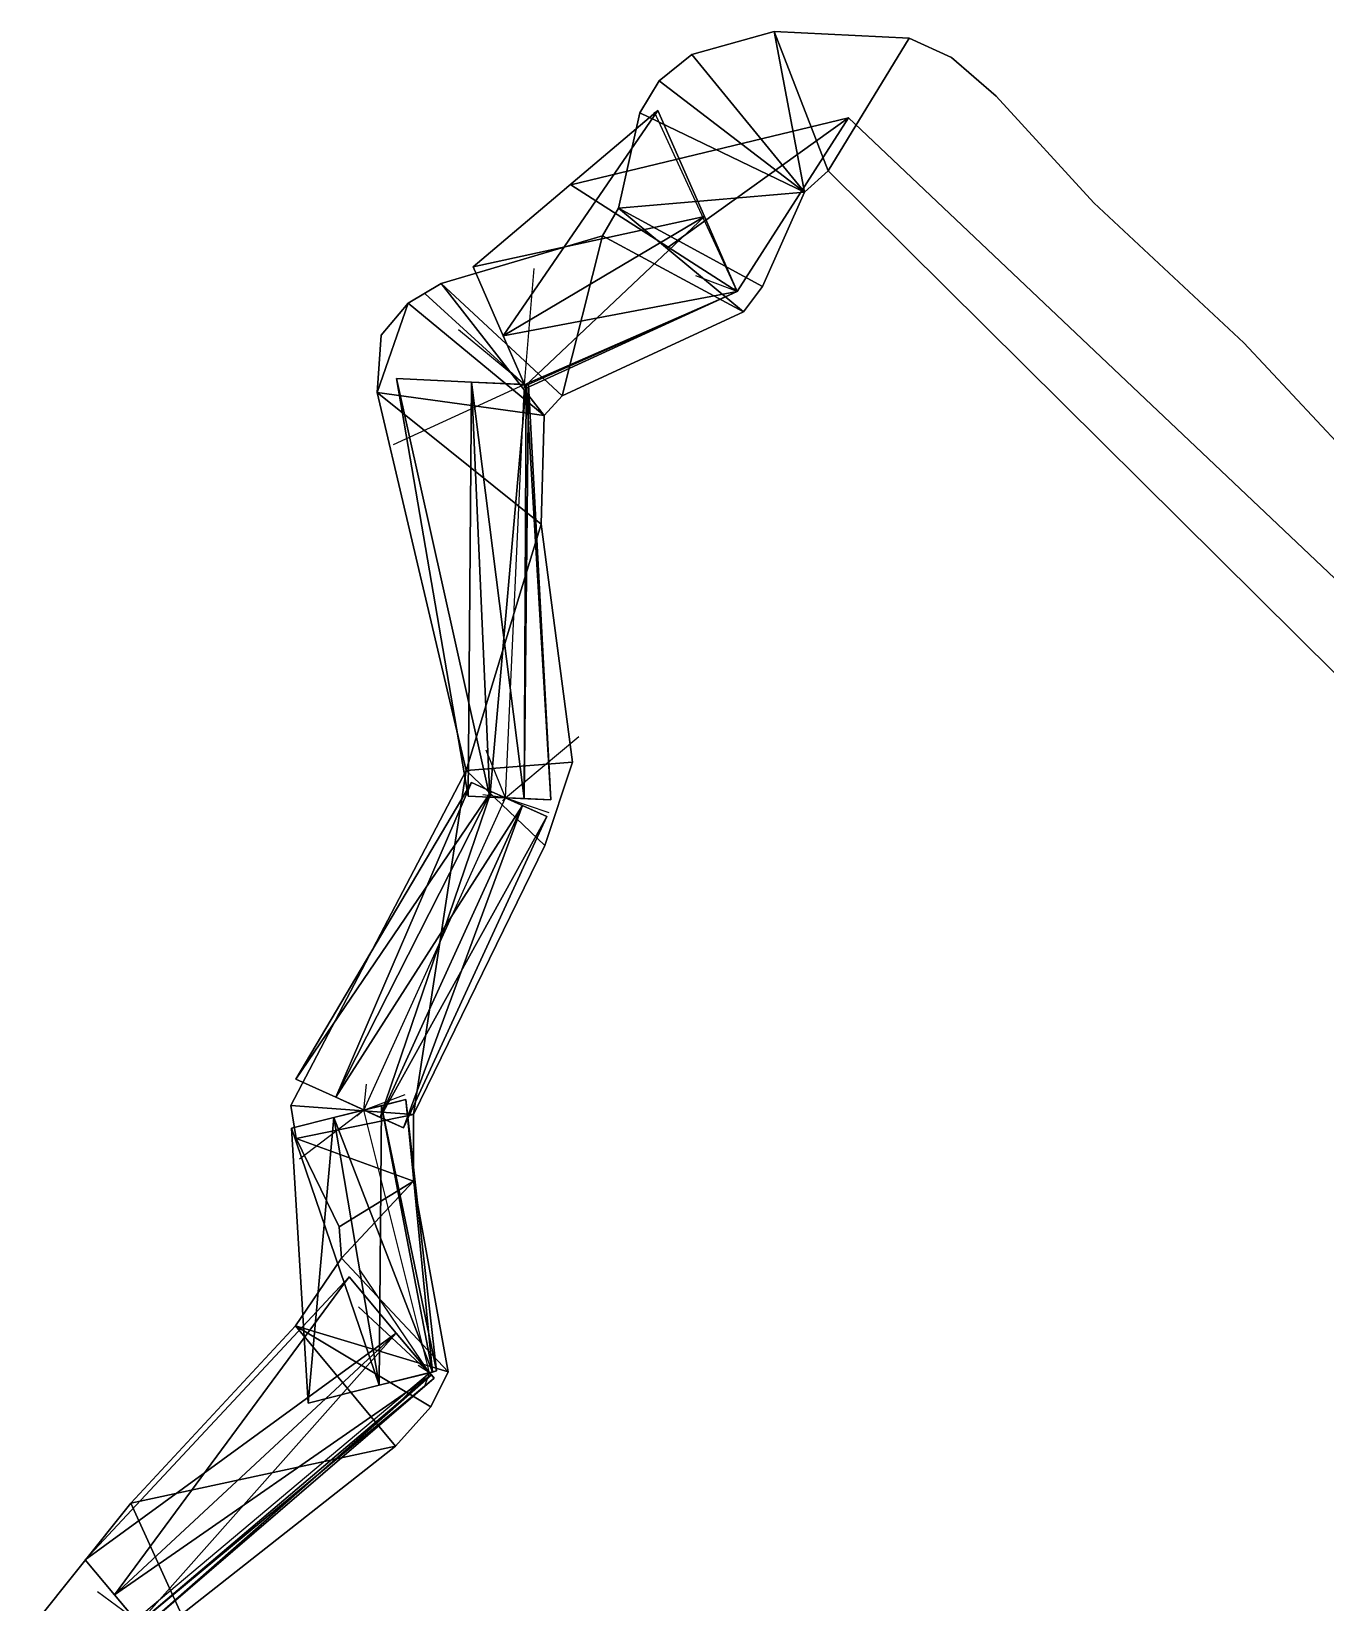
# Model space of a CAD drawing. Extents: x 271818 to 271947, y 5067178 to 5068401.
# Drawn here: x 271893.62 to 271917.21, y 5068244.87 to 5068273.5 of the extents above; entities that cross this region are included whole.
import ezdxf

# ---------------------------------------------------------------- set-up
doc = ezdxf.new("R2010")
doc.units = 0
doc.layers.add('CENTERLINE', color=4, linetype='CONTINUOUS')
doc.layers.add('WALLS', color=7, linetype='CONTINUOUS')

msp = doc.modelspace()

# ---------------------------------------------------------------- linework, layer by layer
at = {"layer": 'CENTERLINE'}
for p, q in [((271906.483, 5068268.765, 985.632), (271908.514, 5068271.931, 986.094)), ((271908.514, 5068271.931, 986.094), (271919.632, 5068261.396, 985.746)), ((271902.609, 5068267.069, 985.12), (271906.483, 5068268.765, 985.632)), ((271902.258, 5068259.537, 984.752), (271902.609, 5068267.069, 985.12)), ((271899.679, 5068253.845, 984.632), (271902.258, 5068259.537, 984.752)), ((271900.875, 5068249.057, 984.13), (271899.679, 5068253.845, 984.632)), ((271895.515, 5068244.555, 983.382), (271900.875, 5068249.057, 984.13))]:
    msp.add_line(p, q, dxfattribs=at)
at = {"layer": 'SPLAY_SHOTS'}
for p, q in [((271906.483, 5068268.765, 985.632), (271904.977, 5068272.036, 986.087)), ((271902.609, 5068267.069, 985.12), (271902.782, 5068269.183, 985.579)), ((271906.483, 5068268.765, 985.632), (271905.727, 5068269.051, 985.859)), ((271906.483, 5068268.765, 985.632), (271906.424, 5068268.82, 986.368)), ((271902.609, 5068267.069, 985.12), (271900.794, 5068268.72, 985.852)), ((271902.609, 5068267.069, 985.12), (271901.404, 5068268.065, 985.616)), ((271902.609, 5068267.069, 985.12), (271900.214, 5068265.971, 985.709)), ((271902.258, 5068259.537, 984.752), (271903.595, 5068260.656, 984.889)), ((271902.258, 5068259.537, 984.752), (271901.905, 5068260.404, 978.704)), ((271902.258, 5068259.537, 984.752), (271901.849, 5068259.591, 983.963)), ((271902.258, 5068259.537, 984.752), (271902.208, 5068259.482, 985.779)), ((271902.258, 5068259.537, 984.752), (271903.049, 5068259.268, 985.057)), ((271899.679, 5068253.845, 984.632), (271899.727, 5068254.319, 983.663)), ((271899.679, 5068253.845, 984.632), (271900.43, 5068254.126, 978.998)), ((271899.679, 5068253.845, 984.632), (271898.502, 5068252.95, 984.706)), ((271899.679, 5068253.845, 984.632), (271899.552, 5068253.733, 985.362)), ((271900.875, 5068249.057, 984.13), (271899.59, 5068250.954, 984.969)), ((271900.875, 5068249.057, 984.13), (271899.579, 5068250.261, 984.795)), ((271900.875, 5068249.057, 984.13), (271900.153, 5068248.349, 975.771)), ((271900.875, 5068249.057, 984.13), (271900.666, 5068249.191, 980.489)), ((271900.875, 5068249.057, 984.13), (271900.784, 5068248.815, 986.124)), ((271895.515, 5068244.555, 983.382), (271894.822, 5068245.062, 983.52))]:
    msp.add_line(p, q, dxfattribs=at)
at = {"layer": 'WALLS'}
for points in [[(271907.156, 5068273.505, 986.057), (271907.156, 5068273.505, 985.019), (271905.656, 5068273.086, 986.035)], [(271905.656, 5068273.086, 986.035), (271907.156, 5068273.505, 985.019), (271905.656, 5068273.086, 984.848)], [(271907.156, 5068273.505, 985.019), (271905.656, 5068273.086, 984.848), (271907.71, 5068270.578, 985.67)], [(271907.71, 5068270.578, 986.176), (271905.656, 5068273.086, 986.035), (271907.156, 5068273.505, 986.057)], [(271909.621, 5068273.383, 986.059), (271909.621, 5068273.383, 985.018), (271907.156, 5068273.505, 986.057)], [(271907.156, 5068273.505, 986.057), (271909.621, 5068273.383, 985.018), (271907.156, 5068273.505, 985.019)], [(271908.143, 5068270.964, 985.799), (271907.156, 5068273.505, 985.019), (271907.71, 5068270.578, 985.67)], [(271907.71, 5068270.578, 986.176), (271907.156, 5068273.505, 986.057), (271908.143, 5068270.964, 986.102)], [(271909.621, 5068273.383, 985.018), (271907.156, 5068273.505, 985.019), (271908.143, 5068270.964, 985.799)], [(271908.143, 5068270.964, 986.102), (271907.156, 5068273.505, 986.057), (271909.621, 5068273.383, 986.059)], [(271909.621, 5068273.383, 985.859), (271909.621, 5068273.383, 984.279), (271908.143, 5068270.964, 986.021)], [(271908.143, 5068270.964, 986.021), (271909.621, 5068273.383, 984.279), (271908.143, 5068270.964, 985.812)], [(271908.143, 5068270.964, 986.102), (271908.143, 5068270.964, 985.799), (271909.621, 5068273.383, 986.059)], [(271909.621, 5068273.383, 986.059), (271908.143, 5068270.964, 985.799), (271909.621, 5068273.383, 985.018)], [(271910.389, 5068273.029, 985.759), (271910.389, 5068273.029, 984.163), (271909.621, 5068273.383, 985.859)], [(271909.621, 5068273.383, 985.859), (271910.389, 5068273.029, 984.163), (271909.621, 5068273.383, 984.279)], [(271905.656, 5068273.086, 986.035), (271905.656, 5068273.086, 984.848), (271905.064, 5068272.602, 986.033)], [(271905.064, 5068272.602, 986.033), (271905.656, 5068273.086, 984.848), (271905.064, 5068272.602, 984.932)], [(271905.656, 5068273.086, 984.848), (271905.064, 5068272.602, 984.932), (271907.71, 5068270.578, 985.67)], [(271907.71, 5068270.578, 986.176), (271905.064, 5068272.602, 986.033), (271905.656, 5068273.086, 986.035)], [(271911.206, 5068272.322, 985.585), (271911.206, 5068272.322, 984.07), (271910.389, 5068273.029, 985.759)], [(271910.389, 5068273.029, 985.759), (271911.206, 5068272.322, 984.07), (271910.389, 5068273.029, 984.163)], [(271905.064, 5068272.602, 986.033), (271905.064, 5068272.602, 984.932), (271904.711, 5068272.022, 986.214)], [(271904.711, 5068272.022, 986.214), (271905.064, 5068272.602, 984.932), (271904.711, 5068272.022, 984.968)], [(271905.064, 5068272.602, 984.932), (271904.711, 5068272.022, 984.968), (271907.71, 5068270.578, 985.67)], [(271907.71, 5068270.578, 986.176), (271904.711, 5068272.022, 986.214), (271905.064, 5068272.602, 986.033)], [(271912.982, 5068270.382, 984.983), (271912.982, 5068270.382, 983.769), (271911.206, 5068272.322, 985.585)], [(271911.206, 5068272.322, 985.585), (271912.982, 5068270.382, 983.769), (271911.206, 5068272.322, 984.07)], [(271901.671, 5068269.213, 985.423), (271905.886, 5068270.131, 986.362), (271905.04, 5068272.063, 985.935)], [(271901.671, 5068269.213, 985.423), (271905.04, 5068272.063, 985.935), (271901.671, 5068269.213, 985.12)], [(271901.671, 5068269.213, 985.12), (271905.04, 5068272.063, 985.935), (271905.04, 5068272.063, 985.632)], [(271901.671, 5068269.213, 985.12), (271905.04, 5068272.063, 985.632), (271902.22, 5068267.957, 985.12)], [(271902.22, 5068267.957, 985.12), (271905.04, 5068272.063, 985.632), (271905.886, 5068270.131, 985.632)], [(271905.228, 5068269.57, 986.362), (271908.514, 5068271.931, 986.094), (271903.453, 5068270.708, 985.935)], [(271903.453, 5068270.708, 985.935), (271908.514, 5068271.931, 986.094), (271908.514, 5068271.931, 986.094)], [(271903.453, 5068270.708, 985.935), (271908.514, 5068271.931, 986.094), (271903.453, 5068270.708, 985.632)], [(271903.453, 5068270.708, 985.632), (271908.514, 5068271.931, 986.094), (271908.514, 5068271.931, 986.094)], [(271903.453, 5068270.708, 985.632), (271908.514, 5068271.931, 986.094), (271905.228, 5068269.57, 985.632)], [(271904.711, 5068272.022, 986.214), (271904.711, 5068272.022, 984.968), (271904.32, 5068270.285, 986.081)], [(271904.32, 5068270.285, 986.081), (271904.711, 5068272.022, 984.968), (271904.32, 5068270.285, 984.961)], [(271904.711, 5068272.022, 984.968), (271904.32, 5068270.285, 984.961), (271907.71, 5068270.578, 985.67)], [(271907.71, 5068270.578, 986.176), (271904.32, 5068270.285, 986.081), (271904.711, 5068272.022, 986.214)], [(271905.886, 5068270.131, 985.632), (271905.04, 5068272.063, 985.935), (271905.886, 5068270.131, 986.362)], [(271905.886, 5068270.131, 985.632), (271905.04, 5068272.063, 985.632), (271905.04, 5068272.063, 985.935)], [(271905.228, 5068269.57, 985.632), (271908.514, 5068271.931, 986.094), (271906.483, 5068268.765, 985.632)], [(271906.483, 5068268.765, 986.362), (271908.514, 5068271.931, 986.094), (271905.228, 5068269.57, 986.362)], [(271905.228, 5068269.57, 986.362), (271908.514, 5068271.931, 986.094), (271908.514, 5068271.931, 986.094)], [(271905.228, 5068269.57, 985.632), (271908.514, 5068271.931, 986.094), (271908.514, 5068271.931, 986.094)], [(271906.483, 5068268.765, 985.632), (271908.514, 5068271.931, 986.094), (271908.514, 5068271.931, 986.094)], [(271906.483, 5068268.765, 985.632), (271908.514, 5068271.931, 986.094), (271906.483, 5068268.765, 985.632)], [(271906.483, 5068268.765, 985.632), (271908.514, 5068271.931, 986.094), (271908.514, 5068271.931, 986.094)], [(271906.483, 5068268.765, 985.632), (271908.514, 5068271.931, 986.094), (271906.483, 5068268.765, 985.935)], [(271906.483, 5068268.765, 985.935), (271908.514, 5068271.931, 986.094), (271908.514, 5068271.931, 986.094)], [(271906.483, 5068268.765, 985.935), (271908.514, 5068271.931, 986.094), (271906.483, 5068268.765, 986.362)], [(271906.483, 5068268.765, 986.362), (271908.514, 5068271.931, 986.094), (271908.514, 5068271.931, 986.094)], [(271908.514, 5068271.931, 986.094), (271908.514, 5068271.931, 986.094), (271908.514, 5068271.931, 986.094)], [(271908.514, 5068271.931, 986.094), (271908.514, 5068271.931, 986.094), (271908.514, 5068271.931, 986.094)], [(271908.514, 5068271.931, 986.094), (271908.514, 5068271.931, 986.094), (271908.514, 5068271.931, 986.094)], [(271908.514, 5068271.931, 986.094), (271908.514, 5068271.931, 986.094), (271908.514, 5068271.931, 986.094)], [(271908.514, 5068271.931, 986.094), (271908.514, 5068271.931, 986.094), (271908.514, 5068271.931, 986.094)], [(271908.514, 5068271.931, 986.094), (271908.514, 5068271.931, 986.094), (271908.514, 5068271.931, 986.094)], [(271907.71, 5068270.578, 986.176), (271907.71, 5068270.578, 985.67), (271908.143, 5068270.964, 986.102)], [(271908.143, 5068270.964, 986.102), (271907.71, 5068270.578, 985.67), (271908.143, 5068270.964, 985.799)], [(271908.143, 5068270.964, 986.021), (271908.143, 5068270.964, 985.812), (271918.829, 5068260.369, 987.087)], [(271918.829, 5068260.369, 987.087), (271908.143, 5068270.964, 985.812), (271918.829, 5068260.369, 984.601)], [(271905.228, 5068269.57, 985.632), (271905.228, 5068269.57, 986.362), (271903.453, 5068270.708, 985.935)], [(271905.228, 5068269.57, 985.632), (271903.453, 5068270.708, 985.935), (271903.453, 5068270.708, 985.632)], [(271904.32, 5068270.285, 984.961), (271906.946, 5068268.856, 985.597), (271907.71, 5068270.578, 985.67)], [(271907.71, 5068270.578, 986.176), (271906.946, 5068268.856, 986.403), (271904.32, 5068270.285, 986.081)], [(271906.946, 5068268.856, 986.403), (271906.946, 5068268.856, 985.597), (271907.71, 5068270.578, 986.176)], [(271907.71, 5068270.578, 986.176), (271906.946, 5068268.856, 985.597), (271907.71, 5068270.578, 985.67)], [(271904.32, 5068270.285, 986.081), (271904.32, 5068270.285, 984.961), (271904.028, 5068269.777, 986.053)], [(271904.028, 5068269.777, 986.053), (271904.32, 5068270.285, 984.961), (271904.028, 5068269.777, 984.904)], [(271904.32, 5068270.285, 984.961), (271904.028, 5068269.777, 984.904), (271906.599, 5068268.394, 985.604)], [(271906.599, 5068268.394, 986.402), (271904.028, 5068269.777, 986.053), (271904.32, 5068270.285, 986.081)], [(271904.32, 5068270.285, 984.961), (271906.599, 5068268.394, 985.604), (271906.946, 5068268.856, 985.597)], [(271906.946, 5068268.856, 986.403), (271906.599, 5068268.394, 986.402), (271904.32, 5068270.285, 986.081)], [(271915.717, 5068267.826, 984.893), (271915.717, 5068267.826, 982.968), (271912.982, 5068270.382, 984.983)], [(271912.982, 5068270.382, 984.983), (271915.717, 5068267.826, 982.968), (271912.982, 5068270.382, 983.769)], [(271902.22, 5068267.957, 985.85), (271905.886, 5068270.131, 986.362), (271901.671, 5068269.213, 985.423)], [(271902.22, 5068267.957, 985.12), (271905.886, 5068270.131, 985.632), (271902.621, 5068267.043, 985.12)], [(271902.22, 5068267.957, 985.85), (271906.483, 5068268.765, 986.362), (271905.886, 5068270.131, 986.362)], [(271902.621, 5068267.043, 985.12), (271905.886, 5068270.131, 985.632), (271906.483, 5068268.765, 985.632)], [(271905.886, 5068270.131, 985.632), (271906.483, 5068268.765, 985.632), (271906.483, 5068268.765, 985.632)], [(271905.886, 5068270.131, 985.632), (271906.483, 5068268.765, 985.935), (271906.483, 5068268.765, 985.632)], [(271905.886, 5068270.131, 985.632), (271906.483, 5068268.765, 986.362), (271906.483, 5068268.765, 985.935)], [(271905.886, 5068270.131, 985.632), (271905.886, 5068270.131, 986.362), (271906.483, 5068268.765, 986.362)], [(271904.028, 5068269.777, 986.053), (271904.028, 5068269.777, 984.904), (271901.089, 5068268.912, 986.202)], [(271901.089, 5068268.912, 986.202), (271904.028, 5068269.777, 984.904), (271901.089, 5068268.912, 984.474)], [(271901.089, 5068268.912, 984.474), (271903.293, 5068266.86, 985.023), (271904.028, 5068269.777, 984.904)], [(271904.028, 5068269.777, 986.053), (271903.293, 5068266.86, 985.91), (271901.089, 5068268.912, 986.202)], [(271904.028, 5068269.777, 984.904), (271903.293, 5068266.86, 985.023), (271906.599, 5068268.394, 985.604)], [(271906.599, 5068268.394, 986.402), (271903.293, 5068266.86, 985.91), (271904.028, 5068269.777, 986.053)], [(271905.228, 5068269.57, 985.632), (271906.483, 5068268.765, 985.632), (271906.483, 5068268.765, 985.632)], [(271905.228, 5068269.57, 985.632), (271906.483, 5068268.765, 985.632), (271906.483, 5068268.765, 985.935)], [(271905.228, 5068269.57, 985.632), (271906.483, 5068268.765, 985.935), (271906.483, 5068268.765, 986.362)], [(271905.228, 5068269.57, 985.632), (271906.483, 5068268.765, 986.362), (271905.228, 5068269.57, 986.362)], [(271902.22, 5068267.957, 985.12), (271902.22, 5068267.957, 985.85), (271901.671, 5068269.213, 985.423)], [(271902.22, 5068267.957, 985.12), (271901.671, 5068269.213, 985.423), (271901.671, 5068269.213, 985.12)], [(271901.089, 5068268.912, 986.202), (271901.089, 5068268.912, 984.474), (271900.486, 5068268.551, 986.149)], [(271900.486, 5068268.551, 986.149), (271901.089, 5068268.912, 984.474), (271900.486, 5068268.551, 984.309)], [(271901.089, 5068268.912, 984.474), (271900.486, 5068268.551, 984.309), (271902.965, 5068266.505, 985.023)], [(271902.965, 5068266.505, 985.875), (271900.486, 5068268.551, 986.149), (271901.089, 5068268.912, 986.202)], [(271901.089, 5068268.912, 984.474), (271902.965, 5068266.505, 985.023), (271903.293, 5068266.86, 985.023)], [(271903.293, 5068266.86, 985.91), (271902.965, 5068266.505, 985.875), (271901.089, 5068268.912, 986.202)], [(271902.621, 5068267.043, 985.85), (271906.483, 5068268.765, 986.362), (271902.22, 5068267.957, 985.85)], [(271902.621, 5068267.043, 985.12), (271906.483, 5068268.765, 985.632), (271902.637, 5068267.005, 985.12)], [(271902.637, 5068267.005, 985.423), (271906.483, 5068268.765, 985.935), (271902.621, 5068267.043, 985.85)], [(271902.621, 5068267.043, 985.85), (271906.483, 5068268.765, 985.935), (271906.483, 5068268.765, 986.362)], [(271902.637, 5068267.005, 985.12), (271906.483, 5068268.765, 985.632), (271906.483, 5068268.765, 985.632)], [(271902.637, 5068267.005, 985.12), (271906.483, 5068268.765, 985.632), (271902.637, 5068267.005, 985.423)], [(271902.637, 5068267.005, 985.423), (271906.483, 5068268.765, 985.632), (271906.483, 5068268.765, 985.935)], [(271906.599, 5068268.394, 986.402), (271906.599, 5068268.394, 985.604), (271906.946, 5068268.856, 986.403)], [(271906.946, 5068268.856, 986.403), (271906.599, 5068268.394, 985.604), (271906.946, 5068268.856, 985.597)], [(271902.965, 5068266.505, 985.023), (271900.486, 5068268.551, 984.309), (271899.921, 5068266.925, 983.98)], [(271899.921, 5068266.925, 985.904), (271900.486, 5068268.551, 986.149), (271902.965, 5068266.505, 985.875)], [(271900.486, 5068268.551, 984.309), (271899.992, 5068267.971, 984.117), (271899.921, 5068266.925, 983.98)], [(271899.921, 5068266.925, 985.904), (271899.992, 5068267.971, 985.93), (271900.486, 5068268.551, 986.149)], [(271900.486, 5068268.551, 986.149), (271900.486, 5068268.551, 984.309), (271899.992, 5068267.971, 985.93)], [(271899.992, 5068267.971, 985.93), (271900.486, 5068268.551, 984.309), (271899.992, 5068267.971, 984.117)], [(271903.293, 5068266.86, 985.91), (271903.293, 5068266.86, 985.023), (271906.599, 5068268.394, 986.402)], [(271906.599, 5068268.394, 986.402), (271903.293, 5068266.86, 985.023), (271906.599, 5068268.394, 985.604)], [(271899.992, 5068267.971, 985.93), (271899.992, 5068267.971, 984.117), (271899.921, 5068266.925, 985.904)], [(271899.921, 5068266.925, 985.904), (271899.992, 5068267.971, 984.117), (271899.921, 5068266.925, 983.98)], [(271902.22, 5068267.957, 985.12), (271902.621, 5068267.043, 985.12), (271902.637, 5068267.005, 985.12)], [(271902.22, 5068267.957, 985.12), (271902.637, 5068267.005, 985.12), (271902.637, 5068267.005, 985.423)], [(271902.22, 5068267.957, 985.12), (271902.637, 5068267.005, 985.423), (271902.621, 5068267.043, 985.85)], [(271902.22, 5068267.957, 985.12), (271902.621, 5068267.043, 985.85), (271902.22, 5068267.957, 985.85)], [(271920.154, 5068263.091, 986.385), (271920.154, 5068263.091, 983.503), (271915.717, 5068267.826, 984.893)], [(271915.717, 5068267.826, 984.893), (271920.154, 5068263.091, 983.503), (271915.717, 5068267.826, 982.968)], [(271901.578, 5068259.568, 985.178), (271901.641, 5068267.115, 985.85), (271900.271, 5068267.178, 985.423)], [(271901.578, 5068259.568, 985.178), (271900.271, 5068267.178, 985.423), (271901.578, 5068259.568, 982.246)], [(271901.578, 5068259.568, 982.246), (271900.271, 5068267.178, 985.423), (271900.271, 5068267.178, 985.12)], [(271901.578, 5068259.568, 982.246), (271900.271, 5068267.178, 985.12), (271901.976, 5068259.55, 978.702)], [(271901.976, 5068259.55, 978.702), (271900.271, 5068267.178, 985.12), (271901.641, 5068267.115, 985.12)], [(271901.641, 5068267.115, 985.12), (271900.271, 5068267.178, 985.423), (271901.641, 5068267.115, 985.85)], [(271901.641, 5068267.115, 985.12), (271900.271, 5068267.178, 985.12), (271900.271, 5068267.178, 985.423)], [(271901.976, 5068259.55, 985.782), (271901.641, 5068267.115, 985.85), (271901.578, 5068259.568, 985.178)], [(271901.976, 5068259.55, 978.702), (271901.641, 5068267.115, 985.12), (271902.601, 5068259.521, 978.702)], [(271902.601, 5068259.521, 978.702), (271901.641, 5068267.115, 985.12), (271902.638, 5068267.068, 985.12)], [(271901.976, 5068259.55, 985.782), (271902.638, 5068267.068, 985.85), (271901.641, 5068267.115, 985.85)], [(271901.641, 5068267.115, 985.12), (271902.679, 5068267.066, 985.12), (271902.638, 5068267.068, 985.12)], [(271901.641, 5068267.115, 985.12), (271902.679, 5068267.066, 985.423), (271902.679, 5068267.066, 985.12)], [(271901.641, 5068267.115, 985.12), (271902.638, 5068267.068, 985.85), (271902.679, 5068267.066, 985.423)], [(271901.641, 5068267.115, 985.12), (271901.641, 5068267.115, 985.85), (271902.638, 5068267.068, 985.85)], [(271902.601, 5068259.521, 985.782), (271902.638, 5068267.068, 985.85), (271901.976, 5068259.55, 985.782)], [(271902.601, 5068259.521, 978.702), (271902.638, 5068267.068, 985.12), (271903.087, 5068259.498, 982.246)], [(271902.601, 5068259.521, 985.782), (271902.679, 5068267.066, 985.423), (271902.638, 5068267.068, 985.85)], [(271903.087, 5068259.498, 985.178), (271902.679, 5068267.066, 985.423), (271902.601, 5068259.521, 985.782)], [(271903.087, 5068259.498, 982.246), (271902.638, 5068267.068, 985.12), (271902.679, 5068267.066, 985.12)], [(271903.087, 5068259.498, 982.246), (271902.679, 5068267.066, 985.12), (271903.087, 5068259.498, 985.178)], [(271903.087, 5068259.498, 985.178), (271902.679, 5068267.066, 985.12), (271902.679, 5068267.066, 985.423)], [(271899.921, 5068266.925, 985.904), (271899.921, 5068266.925, 983.98), (271901.544, 5068260.037, 985.762)], [(271901.544, 5068260.037, 985.762), (271899.921, 5068266.925, 983.98), (271901.544, 5068260.037, 977.435)], [(271899.921, 5068266.925, 983.98), (271901.544, 5068260.037, 977.435), (271902.912, 5068264.526, 983.433)], [(271902.912, 5068264.526, 985.816), (271901.544, 5068260.037, 985.762), (271899.921, 5068266.925, 985.904)], [(271899.921, 5068266.925, 983.98), (271902.912, 5068264.526, 983.433), (271902.965, 5068266.505, 985.023)], [(271902.965, 5068266.505, 985.875), (271902.912, 5068264.526, 985.816), (271899.921, 5068266.925, 985.904)], [(271902.965, 5068266.505, 985.875), (271902.965, 5068266.505, 985.023), (271903.293, 5068266.86, 985.91)], [(271903.293, 5068266.86, 985.91), (271902.965, 5068266.505, 985.023), (271903.293, 5068266.86, 985.023)], [(271902.912, 5068264.526, 985.816), (271902.912, 5068264.526, 983.433), (271902.965, 5068266.505, 985.875)], [(271902.965, 5068266.505, 985.875), (271902.912, 5068264.526, 983.433), (271902.965, 5068266.505, 985.023)], [(271902.912, 5068264.526, 983.433), (271901.544, 5068260.037, 977.435), (271903.483, 5068260.187, 978.912)], [(271903.483, 5068260.187, 985.744), (271901.544, 5068260.037, 985.762), (271902.912, 5068264.526, 985.816)], [(271903.483, 5068260.187, 985.744), (271903.483, 5068260.187, 978.912), (271902.912, 5068264.526, 985.816)], [(271902.912, 5068264.526, 985.816), (271903.483, 5068260.187, 978.912), (271902.912, 5068264.526, 983.433)], [(271901.544, 5068260.037, 977.435), (271902.979, 5068258.668, 978.615), (271903.483, 5068260.187, 978.912)], [(271903.483, 5068260.187, 985.744), (271902.979, 5068258.668, 985.745), (271901.544, 5068260.037, 985.762)], [(271902.979, 5068258.668, 985.745), (271902.979, 5068258.668, 978.615), (271903.483, 5068260.187, 985.744)], [(271903.483, 5068260.187, 985.744), (271902.979, 5068258.668, 978.615), (271903.483, 5068260.187, 978.912)], [(271901.544, 5068260.037, 985.762), (271901.544, 5068260.037, 977.435), (271898.344, 5068253.928, 985.362)], [(271898.344, 5068253.928, 985.362), (271901.544, 5068260.037, 977.435), (271898.344, 5068253.928, 978.42)], [(271898.344, 5068253.928, 978.42), (271900.586, 5068253.763, 977.192), (271901.544, 5068260.037, 977.435)], [(271901.544, 5068260.037, 985.762), (271900.586, 5068253.763, 985.373), (271898.344, 5068253.928, 985.362)], [(271901.544, 5068260.037, 977.435), (271900.586, 5068253.763, 977.192), (271902.979, 5068258.668, 978.615)], [(271902.979, 5068258.668, 985.745), (271900.586, 5068253.763, 985.373), (271901.544, 5068260.037, 985.762)], [(271898.44, 5068254.406, 984.934), (271902.001, 5068259.653, 985.782), (271901.638, 5068259.817, 985.178)], [(271898.44, 5068254.406, 984.934), (271901.638, 5068259.817, 985.178), (271898.44, 5068254.406, 982.3)], [(271898.44, 5068254.406, 982.3), (271901.638, 5068259.817, 985.178), (271901.638, 5068259.817, 982.246)], [(271898.44, 5068254.406, 982.3), (271901.638, 5068259.817, 982.246), (271899.166, 5068254.077, 979.002)], [(271899.166, 5068254.077, 985.362), (271902.001, 5068259.653, 985.782), (271898.44, 5068254.406, 984.934)], [(271899.166, 5068254.077, 979.002), (271901.638, 5068259.817, 982.246), (271902.001, 5068259.653, 978.702)], [(271899.166, 5068254.077, 979.002), (271902.001, 5068259.653, 978.702), (271899.977, 5068253.71, 979.002)], [(271899.166, 5068254.077, 985.362), (271902.571, 5068259.395, 985.782), (271902.001, 5068259.653, 985.782)], [(271899.977, 5068253.71, 979.002), (271902.001, 5068259.653, 978.702), (271902.571, 5068259.395, 978.702)], [(271902.001, 5068259.653, 978.702), (271901.638, 5068259.817, 985.178), (271902.001, 5068259.653, 985.782)], [(271902.001, 5068259.653, 978.702), (271901.638, 5068259.817, 982.246), (271901.638, 5068259.817, 985.178)], [(271902.001, 5068259.653, 978.702), (271903.014, 5068259.194, 982.246), (271902.571, 5068259.395, 978.702)], [(271902.001, 5068259.653, 978.702), (271903.014, 5068259.194, 985.178), (271903.014, 5068259.194, 982.246)], [(271902.001, 5068259.653, 978.702), (271902.571, 5068259.395, 985.782), (271903.014, 5068259.194, 985.178)], [(271902.001, 5068259.653, 978.702), (271902.001, 5068259.653, 985.782), (271902.571, 5068259.395, 985.782)], [(271899.977, 5068253.71, 985.362), (271902.571, 5068259.395, 985.782), (271899.166, 5068254.077, 985.362)], [(271899.977, 5068253.71, 979.002), (271902.571, 5068259.395, 978.702), (271900.399, 5068253.519, 982.3)], [(271899.977, 5068253.71, 985.362), (271903.014, 5068259.194, 985.178), (271902.571, 5068259.395, 985.782)], [(271900.399, 5068253.519, 982.3), (271902.571, 5068259.395, 978.702), (271903.014, 5068259.194, 982.246)], [(271901.976, 5068259.55, 978.702), (271901.976, 5068259.55, 985.782), (271901.578, 5068259.568, 985.178)], [(271901.976, 5068259.55, 978.702), (271901.578, 5068259.568, 985.178), (271901.578, 5068259.568, 982.246)], [(271901.976, 5068259.55, 978.702), (271902.601, 5068259.521, 978.702), (271903.087, 5068259.498, 982.246)], [(271901.976, 5068259.55, 978.702), (271903.087, 5068259.498, 982.246), (271903.087, 5068259.498, 985.178)], [(271901.976, 5068259.55, 978.702), (271903.087, 5068259.498, 985.178), (271902.601, 5068259.521, 985.782)], [(271901.976, 5068259.55, 978.702), (271902.601, 5068259.521, 985.782), (271901.976, 5068259.55, 985.782)], [(271900.399, 5068253.519, 984.934), (271903.014, 5068259.194, 985.178), (271899.977, 5068253.71, 985.362)], [(271900.399, 5068253.519, 982.3), (271903.014, 5068259.194, 982.246), (271900.399, 5068253.519, 984.934)], [(271900.399, 5068253.519, 984.934), (271903.014, 5068259.194, 982.246), (271903.014, 5068259.194, 985.178)], [(271900.586, 5068253.763, 985.373), (271900.586, 5068253.763, 977.192), (271902.979, 5068258.668, 985.745)], [(271902.979, 5068258.668, 985.745), (271900.586, 5068253.763, 977.192), (271902.979, 5068258.668, 978.615)], [(271899.166, 5068254.077, 979.002), (271899.166, 5068254.077, 985.362), (271898.44, 5068254.406, 984.934)], [(271899.166, 5068254.077, 979.002), (271898.44, 5068254.406, 984.934), (271898.44, 5068254.406, 982.3)], [(271898.344, 5068253.928, 985.362), (271898.344, 5068253.928, 978.42), (271898.442, 5068253.328, 985.365)], [(271898.442, 5068253.328, 985.365), (271898.344, 5068253.928, 978.42), (271898.442, 5068253.328, 978.617)], [(271898.344, 5068253.928, 978.42), (271898.442, 5068253.328, 978.617), (271900.586, 5068253.763, 977.192)], [(271900.586, 5068253.763, 985.373), (271898.442, 5068253.328, 985.365), (271898.344, 5068253.928, 985.362)], [(271899.133, 5068253.708, 979.002), (271900.446, 5068254.036, 982.3), (271899.997, 5068253.924, 979.002)], [(271899.133, 5068253.708, 979.002), (271900.446, 5068254.036, 984.934), (271900.446, 5068254.036, 982.3)], [(271899.133, 5068253.708, 979.002), (271899.997, 5068253.924, 985.362), (271900.446, 5068254.036, 984.934)], [(271900.928, 5068249.07, 975.78), (271899.133, 5068253.708, 979.002), (271899.997, 5068253.924, 979.002)], [(271899.959, 5068248.828, 986.12), (271899.997, 5068253.924, 985.362), (271899.133, 5068253.708, 985.362)], [(271899.133, 5068253.708, 979.002), (271899.133, 5068253.708, 985.362), (271899.997, 5068253.924, 985.362)], [(271899.166, 5068254.077, 979.002), (271899.977, 5068253.71, 979.002), (271900.399, 5068253.519, 982.3)], [(271899.166, 5068254.077, 979.002), (271900.399, 5068253.519, 982.3), (271900.399, 5068253.519, 984.934)], [(271899.166, 5068254.077, 979.002), (271900.399, 5068253.519, 984.934), (271899.977, 5068253.71, 985.362)], [(271899.166, 5068254.077, 979.002), (271899.977, 5068253.71, 985.362), (271899.166, 5068254.077, 985.362)], [(271900.928, 5068249.07, 986.12), (271899.997, 5068253.924, 985.362), (271899.959, 5068248.828, 986.12)], [(271901.001, 5068249.089, 980.672), (271899.997, 5068253.924, 979.002), (271900.446, 5068254.036, 982.3)], [(271900.928, 5068249.07, 986.12), (271900.446, 5068254.036, 984.934), (271899.997, 5068253.924, 985.362)], [(271900.928, 5068249.07, 975.78), (271899.997, 5068253.924, 979.002), (271901.001, 5068249.089, 980.672)], [(271901.001, 5068249.089, 980.672), (271900.446, 5068254.036, 982.3), (271901.001, 5068249.089, 984.955)], [(271901.001, 5068249.089, 984.955), (271900.446, 5068254.036, 982.3), (271900.446, 5068254.036, 984.934)], [(271901.001, 5068249.089, 984.955), (271900.446, 5068254.036, 984.934), (271900.928, 5068249.07, 986.12)], [(271898.663, 5068248.504, 984.955), (271899.133, 5068253.708, 985.362), (271898.36, 5068253.515, 984.934)], [(271899.959, 5068248.828, 975.78), (271898.36, 5068253.515, 982.3), (271899.133, 5068253.708, 979.002)], [(271899.133, 5068253.708, 979.002), (271898.36, 5068253.515, 984.934), (271899.133, 5068253.708, 985.362)], [(271899.133, 5068253.708, 979.002), (271898.36, 5068253.515, 982.3), (271898.36, 5068253.515, 984.934)], [(271898.442, 5068253.328, 978.617), (271900.586, 5068252.547, 978.037), (271900.586, 5068253.763, 977.192)], [(271900.586, 5068253.763, 985.373), (271900.586, 5068252.547, 985.424), (271898.442, 5068253.328, 985.365)], [(271899.959, 5068248.828, 986.12), (271899.133, 5068253.708, 985.362), (271898.663, 5068248.504, 984.955)], [(271899.959, 5068248.828, 975.78), (271899.133, 5068253.708, 979.002), (271900.928, 5068249.07, 975.78)], [(271900.586, 5068252.547, 985.424), (271900.586, 5068252.547, 978.037), (271900.586, 5068253.763, 985.373)], [(271900.586, 5068253.763, 985.373), (271900.586, 5068252.547, 978.037), (271900.586, 5068253.763, 977.192)], [(271898.663, 5068248.504, 984.955), (271898.36, 5068253.515, 984.934), (271898.663, 5068248.504, 980.672)], [(271898.663, 5068248.504, 980.672), (271898.36, 5068253.515, 984.934), (271898.36, 5068253.515, 982.3)], [(271898.663, 5068248.504, 980.672), (271898.36, 5068253.515, 982.3), (271899.959, 5068248.828, 975.78)], [(271898.442, 5068253.328, 985.365), (271898.442, 5068253.328, 978.617), (271899.225, 5068251.717, 985.463)], [(271899.225, 5068251.717, 985.463), (271898.442, 5068253.328, 978.617), (271899.225, 5068251.717, 977.711)], [(271898.442, 5068253.328, 978.617), (271899.225, 5068251.717, 977.711), (271900.586, 5068252.547, 978.037)], [(271900.586, 5068252.547, 985.424), (271899.225, 5068251.717, 985.463), (271898.442, 5068253.328, 985.365)], [(271899.225, 5068251.717, 977.711), (271899.273, 5068251.146, 977.358), (271900.586, 5068252.547, 978.037)], [(271900.586, 5068252.547, 985.424), (271899.273, 5068251.146, 985.554), (271899.225, 5068251.717, 985.463)], [(271900.586, 5068252.547, 978.037), (271899.273, 5068251.146, 977.358), (271901.218, 5068249.072, 975.372)], [(271901.218, 5068249.072, 986.106), (271899.273, 5068251.146, 985.554), (271900.586, 5068252.547, 985.424)], [(271901.218, 5068249.072, 986.106), (271901.218, 5068249.072, 975.372), (271900.586, 5068252.547, 985.424)], [(271900.586, 5068252.547, 985.424), (271901.218, 5068249.072, 975.372), (271900.586, 5068252.547, 978.037)], [(271899.225, 5068251.717, 985.463), (271899.225, 5068251.717, 977.711), (271899.273, 5068251.146, 985.554)], [(271899.273, 5068251.146, 985.554), (271899.225, 5068251.717, 977.711), (271899.273, 5068251.146, 977.358)], [(271899.273, 5068251.146, 985.554), (271899.273, 5068251.146, 977.358), (271898.435, 5068249.913, 985.544)], [(271898.435, 5068249.913, 985.544), (271899.273, 5068251.146, 977.358), (271898.435, 5068249.913, 976.552)], [(271899.273, 5068251.146, 977.358), (271898.435, 5068249.913, 976.552), (271901.218, 5068249.072, 975.372)], [(271901.218, 5068249.072, 986.106), (271898.435, 5068249.913, 985.544), (271899.273, 5068251.146, 985.554)], [(271894.595, 5068245.65, 983.772), (271900.268, 5068249.78, 986.12), (271899.409, 5068250.803, 984.955)], [(271894.595, 5068245.65, 983.772), (271899.409, 5068250.803, 984.955), (271894.595, 5068245.65, 981.435)], [(271894.595, 5068245.65, 981.435), (271899.409, 5068250.803, 984.955), (271899.409, 5068250.803, 980.672)], [(271894.595, 5068245.65, 981.435), (271899.409, 5068250.803, 980.672), (271895.134, 5068245.008, 978.682)], [(271895.134, 5068245.008, 978.682), (271899.409, 5068250.803, 980.672), (271900.268, 5068249.78, 975.78)], [(271900.268, 5068249.78, 975.78), (271899.409, 5068250.803, 984.955), (271900.268, 5068249.78, 986.12)], [(271900.268, 5068249.78, 975.78), (271899.409, 5068250.803, 980.672), (271899.409, 5068250.803, 984.955)], [(271898.435, 5068249.913, 985.544), (271898.435, 5068249.913, 976.552), (271895.432, 5068246.682, 984.477)], [(271895.432, 5068246.682, 984.477), (271898.435, 5068249.913, 976.552), (271895.432, 5068246.682, 977.535)], [(271898.435, 5068249.913, 976.552), (271895.432, 5068246.682, 977.535), (271900.252, 5068247.721, 974.735)], [(271900.252, 5068247.721, 985.85), (271895.432, 5068246.682, 984.477), (271898.435, 5068249.913, 985.544)], [(271898.435, 5068249.913, 976.552), (271900.252, 5068247.721, 974.735), (271900.902, 5068248.438, 974.916)], [(271900.902, 5068248.438, 986.071), (271900.252, 5068247.721, 985.85), (271898.435, 5068249.913, 985.544)], [(271898.435, 5068249.913, 976.552), (271900.902, 5068248.438, 974.916), (271901.218, 5068249.072, 975.372)], [(271901.218, 5068249.072, 986.106), (271900.902, 5068248.438, 986.071), (271898.435, 5068249.913, 985.544)], [(271895.134, 5068245.008, 984.322), (271900.268, 5068249.78, 986.12), (271894.595, 5068245.65, 983.772)], [(271895.134, 5068245.008, 978.682), (271900.268, 5068249.78, 975.78), (271895.571, 5068244.488, 978.682)], [(271895.134, 5068245.008, 984.322), (271900.91, 5068249.016, 986.12), (271900.268, 5068249.78, 986.12)], [(271895.571, 5068244.488, 978.682), (271900.268, 5068249.78, 975.78), (271900.91, 5068249.016, 975.78)], [(271900.268, 5068249.78, 975.78), (271900.959, 5068248.958, 980.672), (271900.91, 5068249.016, 975.78)], [(271900.268, 5068249.78, 975.78), (271900.959, 5068248.958, 984.955), (271900.959, 5068248.958, 980.672)], [(271900.268, 5068249.78, 975.78), (271900.91, 5068249.016, 986.12), (271900.959, 5068248.958, 984.955)], [(271900.268, 5068249.78, 975.78), (271900.268, 5068249.78, 986.12), (271900.91, 5068249.016, 986.12)], [(271895.571, 5068244.488, 984.322), (271900.91, 5068249.016, 986.12), (271895.134, 5068245.008, 984.322)], [(271895.571, 5068244.488, 978.682), (271900.91, 5068249.016, 975.78), (271895.65, 5068244.394, 981.435)], [(271895.571, 5068244.488, 984.322), (271900.959, 5068248.958, 984.955), (271900.91, 5068249.016, 986.12)], [(271895.65, 5068244.394, 981.435), (271900.91, 5068249.016, 975.78), (271900.959, 5068248.958, 980.672)], [(271899.959, 5068248.828, 975.78), (271900.928, 5068249.07, 975.78), (271901.001, 5068249.089, 980.672)], [(271899.959, 5068248.828, 975.78), (271901.001, 5068249.089, 980.672), (271901.001, 5068249.089, 984.955)], [(271899.959, 5068248.828, 975.78), (271901.001, 5068249.089, 984.955), (271900.928, 5068249.07, 986.12)], [(271899.959, 5068248.828, 975.78), (271900.928, 5068249.07, 986.12), (271899.959, 5068248.828, 986.12)], [(271900.902, 5068248.438, 986.071), (271900.902, 5068248.438, 974.916), (271901.218, 5068249.072, 986.106)], [(271901.218, 5068249.072, 986.106), (271900.902, 5068248.438, 974.916), (271901.218, 5068249.072, 975.372)], [(271895.65, 5068244.394, 983.772), (271900.959, 5068248.958, 984.955), (271895.571, 5068244.488, 984.322)], [(271895.65, 5068244.394, 981.435), (271900.959, 5068248.958, 980.672), (271895.65, 5068244.394, 983.772)], [(271895.65, 5068244.394, 983.772), (271900.959, 5068248.958, 980.672), (271900.959, 5068248.958, 984.955)], [(271899.959, 5068248.828, 975.78), (271899.959, 5068248.828, 986.12), (271898.663, 5068248.504, 984.955)], [(271899.959, 5068248.828, 975.78), (271898.663, 5068248.504, 984.955), (271898.663, 5068248.504, 980.672)], [(271900.252, 5068247.721, 985.85), (271900.252, 5068247.721, 974.735), (271900.902, 5068248.438, 986.071)], [(271900.902, 5068248.438, 986.071), (271900.252, 5068247.721, 974.735), (271900.902, 5068248.438, 974.916)], [(271895.432, 5068246.682, 977.535), (271896.356, 5068244.65, 978.065), (271900.252, 5068247.721, 974.735)], [(271900.252, 5068247.721, 985.85), (271896.356, 5068244.65, 984.334), (271895.432, 5068246.682, 984.477)], [(271896.356, 5068244.65, 984.334), (271896.356, 5068244.65, 978.065), (271900.252, 5068247.721, 985.85)], [(271900.252, 5068247.721, 985.85), (271896.356, 5068244.65, 978.065), (271900.252, 5068247.721, 974.735)], [(271895.432, 5068246.682, 984.477), (271895.432, 5068246.682, 977.535), (271893.618, 5068244.415, 984.298)], [(271893.618, 5068244.415, 984.298), (271895.432, 5068246.682, 977.535), (271893.618, 5068244.415, 977.293)], [(271896.356, 5068244.65, 978.065), (271895.432, 5068246.682, 977.535), (271893.618, 5068244.415, 977.293)], [(271893.618, 5068244.415, 984.298), (271895.432, 5068246.682, 984.477), (271896.356, 5068244.65, 984.334)], [(271895.134, 5068245.008, 978.682), (271895.134, 5068245.008, 984.322), (271894.595, 5068245.65, 983.772)], [(271895.134, 5068245.008, 978.682), (271894.595, 5068245.65, 983.772), (271894.595, 5068245.65, 981.435)], [(271895.134, 5068245.008, 978.682), (271895.571, 5068244.488, 978.682), (271895.65, 5068244.394, 981.435)], [(271895.134, 5068245.008, 978.682), (271895.65, 5068244.394, 981.435), (271895.65, 5068244.394, 983.772)], [(271895.134, 5068245.008, 978.682), (271895.65, 5068244.394, 983.772), (271895.571, 5068244.488, 984.322)], [(271895.134, 5068245.008, 978.682), (271895.571, 5068244.488, 984.322), (271895.134, 5068245.008, 984.322)]]:
    msp.add_3dface(points, dxfattribs=at)

doc.saveas('drawing.dxf')
